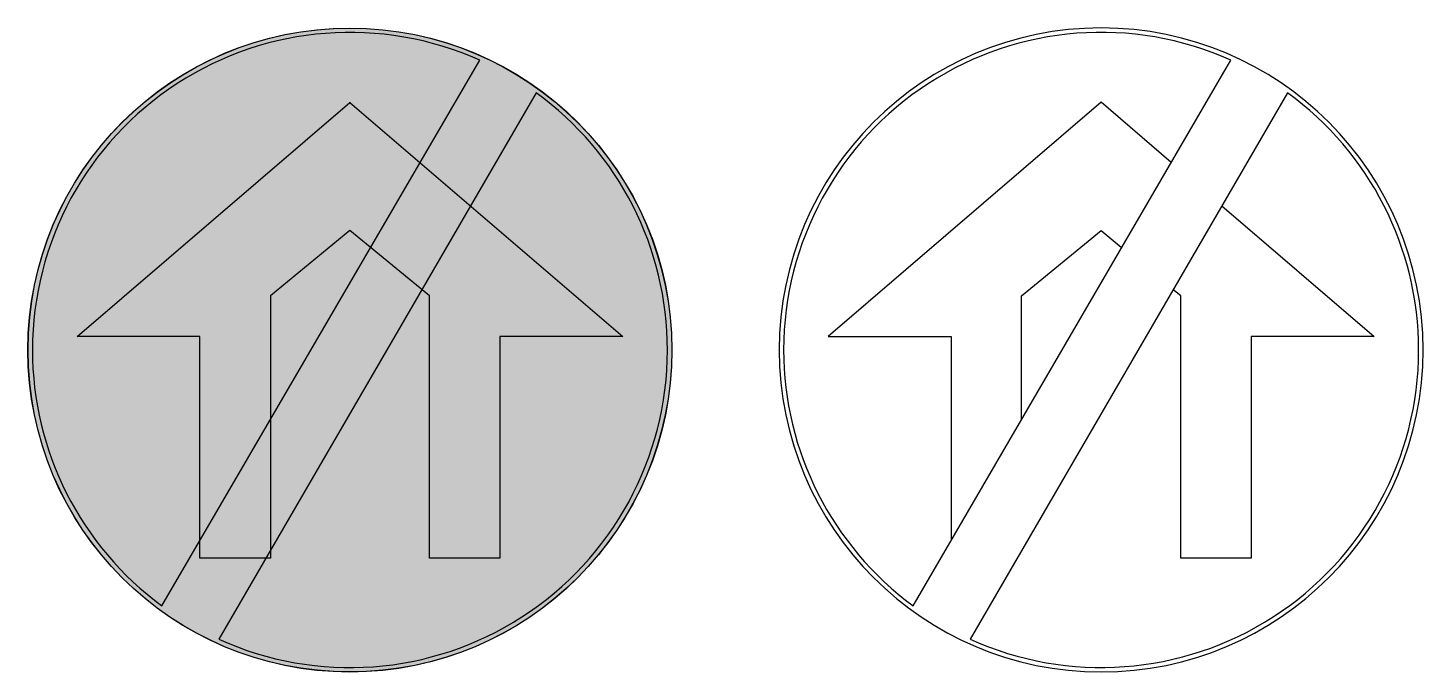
# Model space of a CAD drawing. Extents: x 31 to 1332, y 1 to 601.
import ezdxf

# ---------------------------------------------------------------- set-up
doc = ezdxf.new("R2010")
doc.units = 0
doc.header["$MEASUREMENT"] = 0

msp = doc.modelspace()

# ---------------------------------------------------------------- hatches: boundary and pattern name
at = {"true_color": 0x000000}
h = msp.add_hatch(color=18, dxfattribs=at)
edge = h.paths.add_edge_path()
edge.add_arc((331.57, 300.75), 300, 0, 180, ccw=False)
edge.add_arc((331.57, 300.75), 300, -180, 0, ccw=False)
edge = h.paths.add_edge_path(flags=16)
edge.add_line((505.18, 540.337), (209.347, 31.299))
edge.add_arc((331.572, 300.751), 295.878, 245.600628, 359.999798)
edge.add_arc((331.573, 300.746), 295.877, 0.000779, 54.072984)
edge = h.paths.add_edge_path(flags=16)
edge.add_line((156.347, 62.342), (452.46, 570.801))
edge.add_arc((331.57, 300.749), 295.875, 65.884115, 179.999896)
edge.add_arc((331.569, 300.75), 295.874, 180.000094, 233.685404)
h = msp.add_hatch(color=7)
edge = h.paths.add_edge_path()
edge.add_line((505.18, 540.337), (209.347, 31.299))
edge.add_arc((331.572, 300.751), 295.878, 245.600628, 359.999798)
edge.add_arc((331.573, 300.746), 295.877, 0.000779, 54.072984)
edge = h.paths.add_edge_path()
edge.add_line((156.347, 62.342), (452.46, 570.801))
edge.add_arc((331.57, 300.749), 295.875, 65.884115, 179.999896)
edge.add_arc((331.569, 300.75), 295.874, 180.000094, 233.685404)
h = msp.add_hatch(color=253)
h.paths.add_polyline_path([(331.52, 531.485), (331.55, 531.548), (331.62, 531.568), (331.62, 531.485), (585.89, 313.22), (471.38, 313.22), (471.38, 106.829), (405.73, 106.829), (405.73, 351.155), (331.57, 412.003), (257.413, 351.155), (257.413, 106.829), (191.758, 106.829), (191.758, 313.22), (77.252, 313.22)], flags=17)
h.paths.add_polyline_path([(331.52, 531.485), (331.55, 531.548), (331.62, 531.568), (331.62, 531.485), (585.89, 313.22), (471.38, 313.22), (471.38, 106.829), (405.73, 106.829), (405.73, 351.155), (331.57, 412.003), (257.413, 351.155), (257.413, 106.829), (191.758, 106.829), (191.758, 313.22), (77.252, 313.22)], flags=17)
msp.add_hatch(color=253).paths.add_polyline_path([(331.52, 531.485), (331.55, 531.548), (331.62, 531.568), (331.62, 531.485), (585.89, 313.22), (471.38, 313.22), (471.38, 106.829), (405.73, 106.829), (405.73, 351.155), (331.57, 412.003), (257.413, 351.155), (257.413, 106.829), (191.758, 106.829), (191.758, 313.22), (77.252, 313.22)])

# ---------------------------------------------------------------- linework, layer by layer
for points in [[(31.47, 300.667, -1), (631.47, 300.667, -1)], [(31.57, 300.75, -1), (631.57, 300.75, -1)], [(731.61, 300.796, 1), (1331.61, 300.796, 1)], [(156.347, 62.342), (452.46, 570.801, 0.54361), (35.695, 300.75, 0.238627)], [(856.39, 62.388), (1152.5, 570.847, 0.54361), (735.735, 300.796, 0.238627)], [(505.18, 540.337), (209.347, 31.299, 0.545213), (627.45, 300.75, 0.240412)], [(1205.22, 540.383), (909.39, 31.345, 0.545213), (1327.48, 300.796, 0.240412)]]:
    msp.add_lwpolyline(points, format="xyb", close=True)
msp.add_lwpolyline([(331.52, 531.485), (331.55, 531.548), (331.62, 531.568), (331.62, 531.485), (585.89, 313.22), (471.38, 313.22), (471.38, 106.829), (405.73, 106.829), (405.73, 351.155), (331.57, 412.003), (257.413, 351.155), (257.413, 106.829), (191.758, 106.829), (191.758, 313.22), (77.252, 313.22)], close=True)
for points in [[(1096.96, 475.476), (1031.62, 531.568), (777.29, 313.266), (891.8, 313.266), (891.8, 123.201)], [(1144.02, 435.073), (1285.92, 313.267), (1171.42, 313.266), (1171.42, 106.875), (1105.77, 106.875), (1105.77, 351.201), (1098.41, 357.238)], [(957.45, 236.125), (957.45, 351.201), (1031.61, 412.049), (1050.34, 396.682), (1050.61, 396.467), (1050.84, 396.288)]]:
    msp.add_lwpolyline(points)

doc.saveas('drawing.dxf')
